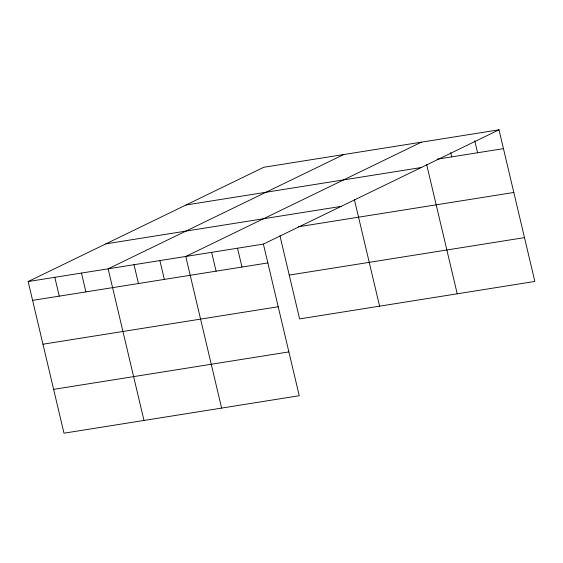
<?xml version="1.0" encoding="UTF-8"?>
<svg xmlns="http://www.w3.org/2000/svg" width="563" height="563" viewBox="0 0 563 563"><rect width="100%" height="100%" fill="white"/><g stroke="black" fill="none" stroke-linecap="round" stroke-linejoin="round"><path stroke-width="0.84" d="M499.008 129.814L263.393 244.096L299.242 395.726L63.992 433.186L28.15 281.556L263.758 167.274L499.008 129.814L534.85 281.444L299.607 318.904L279.952 235.777M343.747 154.536L108.131 268.818L143.98 420.448M421.377 142.172L185.762 256.461L221.611 408.091M437.036 159.216L503.456 148.639M186.008 204.988L421.258 167.528M105.9 243.842L341.15 206.382M298.348 226.776L513.815 192.469M28.15 281.556L263.393 244.096M32.598 300.382L267.847 262.921M289.241 275.082L524.491 237.621M42.964 344.211L278.206 306.751M53.633 389.364L288.882 351.903M474.75 140.778L477.579 152.763M450.689 152.601L451.702 156.88M426.62 164.375L457.219 293.809M354.373 199.492L379.589 306.166M237.516 248.22L241.97 267.045M211.639 252.337L216.093 271.162M159.885 260.578L164.34 279.403M134.008 264.701L138.463 283.527M81.473 273.062L85.921 291.894M54.808 277.306L59.263 296.138"/></g></svg>
